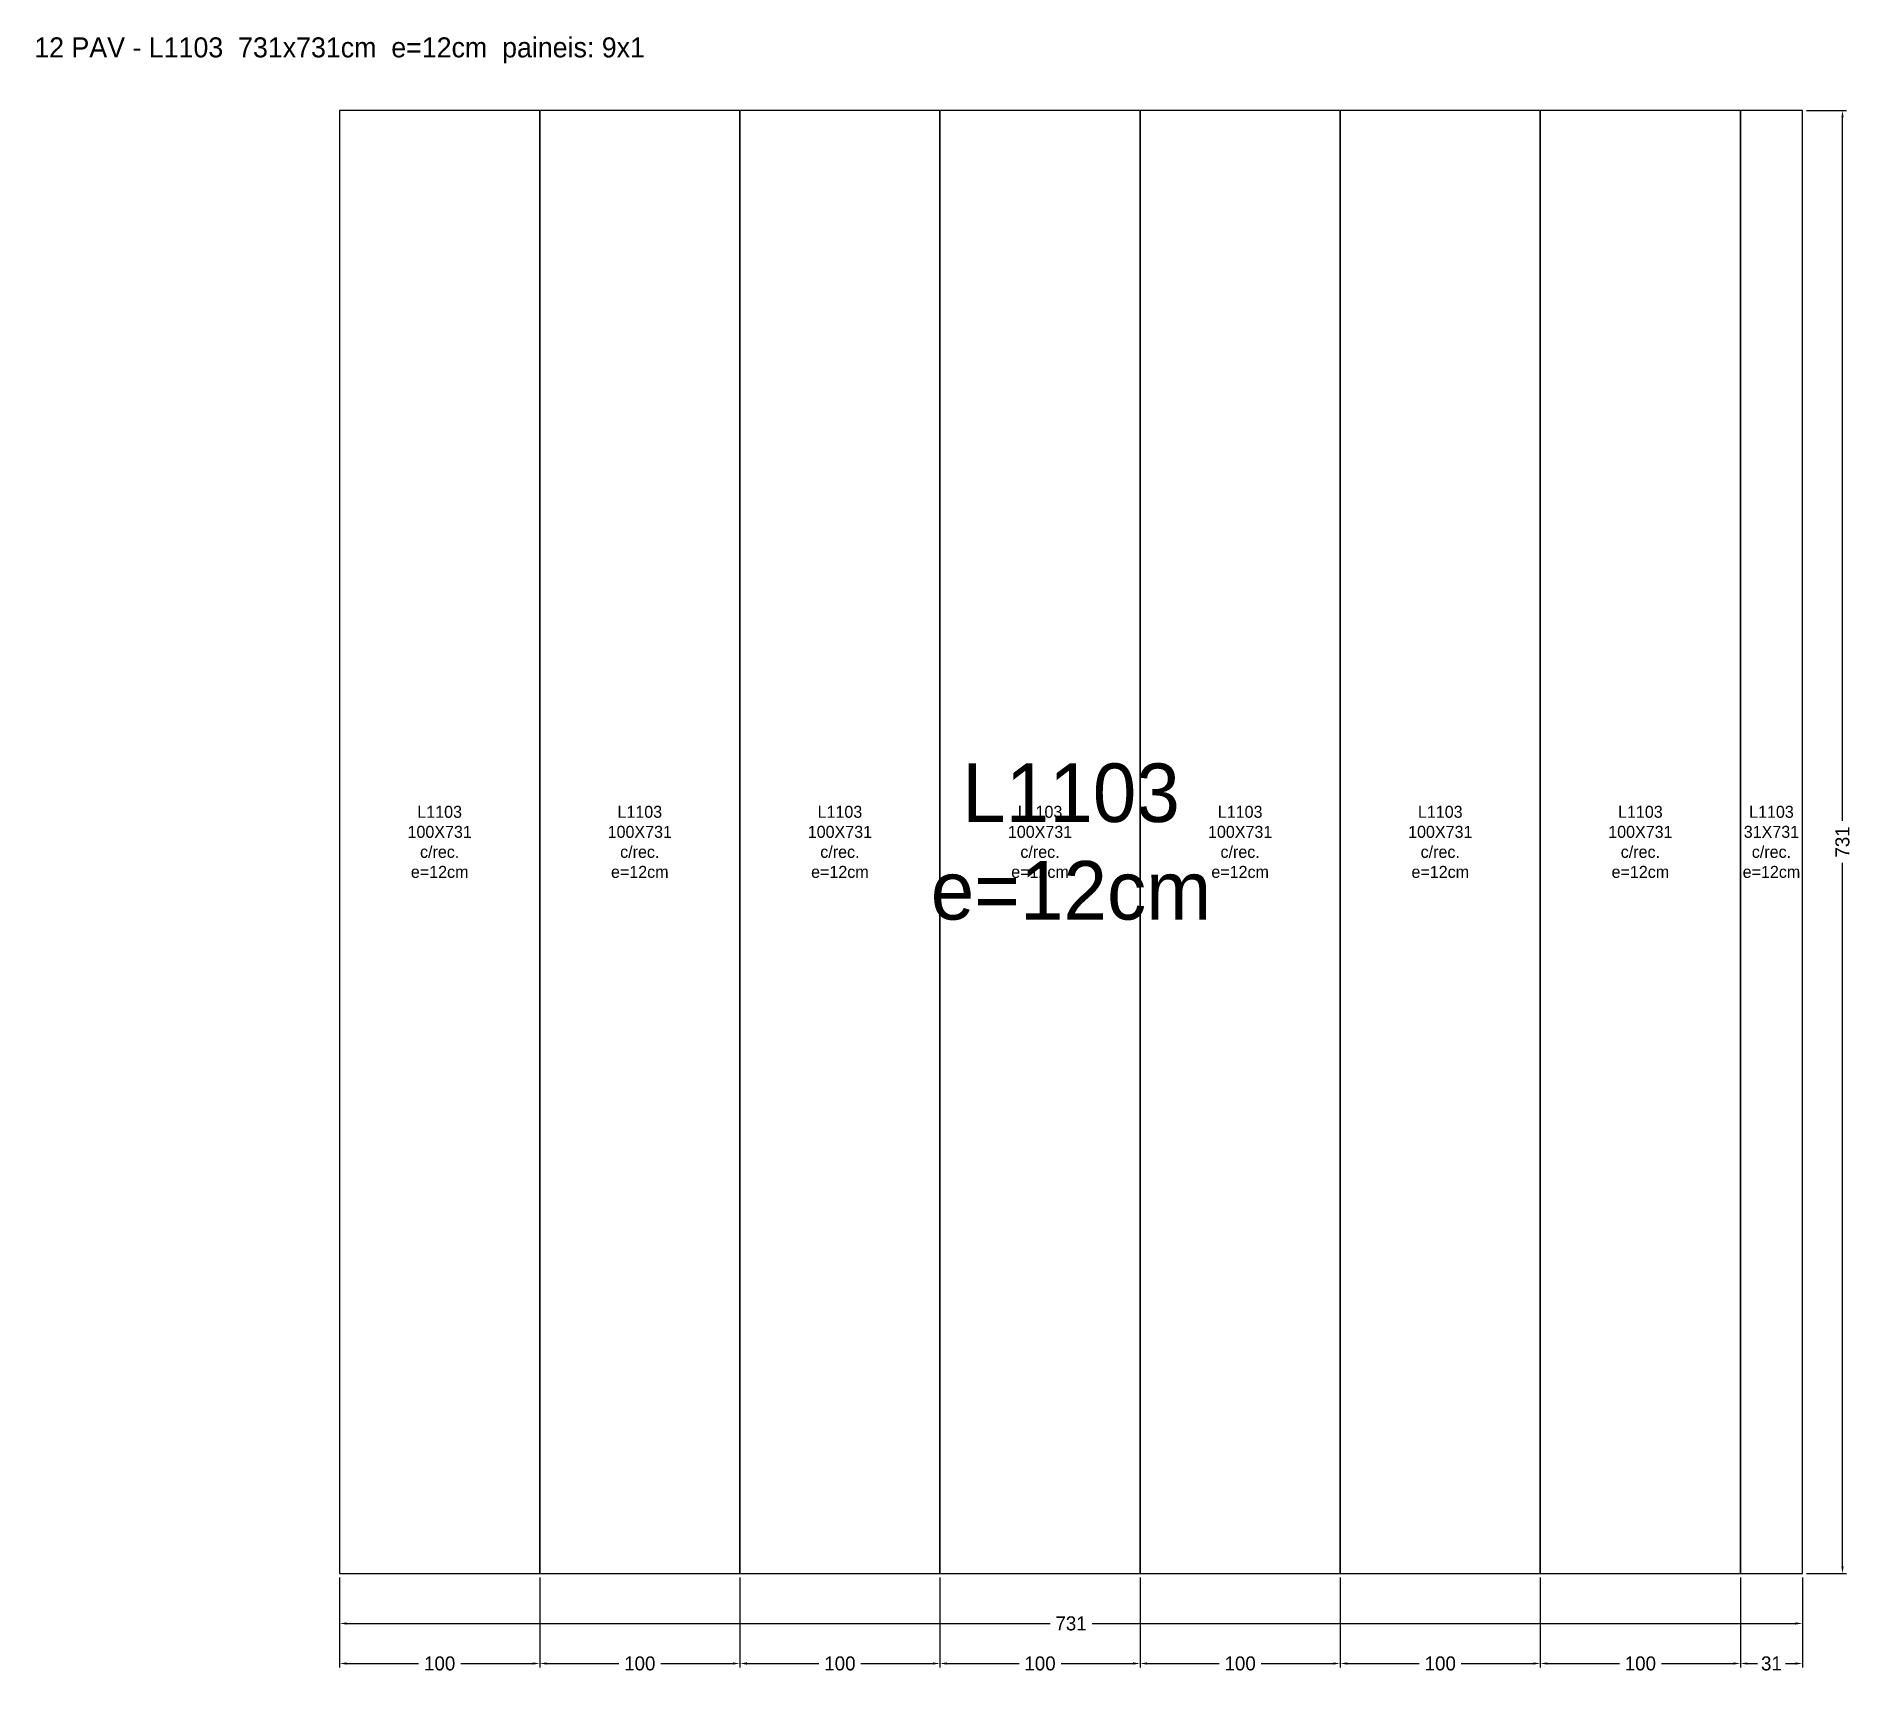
# Model space of a CAD drawing. Header units: metres. Extents: x -152 to 756, y -50 to 768.
import ezdxf

# ---------------------------------------------------------------- set-up
doc = ezdxf.new("R2010")
doc.units = ezdxf.units.M
for name, color, linetype in [('AUX00', 2, 'Continuous'), ('Contorno', 7, 'Continuous'), ('COTA', 3, 'Continuous'), ('NOMENCLATURA', 2, 'Continuous'), ('Paineis', 3, 'Continuous'), ('Texto Secao', 2, 'Continuous')]:
    doc.layers.add(name, color=color, linetype=linetype)
doc.dimstyles.new('COTA_LJ', dxfattribs={"dimtxt": 7, "dimasz": 3.5, "dimexe": 2, "dimexo": 2, "dimgap": 1.5, "dimtad": 1, "dimdec": 1, "dimcen": 2.5, "dimclrd": 3, "dimclre": 3, "dimclrt": 3, "dimazin": 3, "dimtfac": 1, "dimtmove": 0, "dimatfit": 3})

# ---------------------------------------------------------------- blocks, each defined once
blk = doc.blocks.new('_CLOSEDFILLED')
at = {"color": 0, "linetype": 'BYBLOCK'}
blk.add_solid([(-1, 0.16), (0, 0), (-1, -0.16)], dxfattribs=at)
blk = doc.blocks.new('*D1')
at = {"color": 3}
for p, q in [((0, -2), (0, -27)), ((731, -2), (731, -27)), ((3.5, -25), (355, -25)), ((376, -25), (727.5, -25))]:
    blk.add_line(p, q, dxfattribs=at)
at = {"layer": 'Defpoints'}
for p in [(0, 0), (731, 0), (0, -25)]:
    blk.add_point(p, dxfattribs=at)
at = {"layer": 'COTA', "color": 3, "xscale": 3.5, "yscale": 3.5, "rotation": 180}
blk.add_blockref('_CLOSEDFILLED', (0, -25), dxfattribs=at)
at = {"layer": 'COTA', "color": 3, "xscale": 3.5, "yscale": 3.5}
blk.add_blockref('_CLOSEDFILLED', (731, -25), dxfattribs=at)
at = {"layer": 'COTA', "color": 3, "insert": (365.5, -25), "char_height": 7, "attachment_point": 5}
blk.add_mtext('731', dxfattribs=at)
blk = doc.blocks.new('*D2')
at = {"color": 3}
for p, q in [((733, 731), (753, 731)), ((751, 376), (751, 727.5)), ((751, 3.5), (751, 355)), ((733, 0), (753, 0))]:
    blk.add_line(p, q, dxfattribs=at)
at = {"layer": 'Defpoints'}
for p in [(731, 731), (731, 0), (751, 0)]:
    blk.add_point(p, dxfattribs=at)
at = {"layer": 'COTA', "color": 3, "xscale": 3.5, "yscale": 3.5}
for p, rotation in [((751, 731), 90), ((751, 0), 270)]:
    blk.add_blockref('_CLOSEDFILLED', p, dxfattribs=dict(at, rotation=rotation))
at = {"layer": 'COTA', "color": 3, "insert": (751, 365.5), "char_height": 7, "attachment_point": 5, "rotation": 90}
blk.add_mtext('731', dxfattribs=at)
blk = doc.blocks.new('*D3')
at = {"color": 3}
for p, q in [((0, -2), (0, -47)), ((100, -2), (100, -47)), ((3.5, -45), (39.5, -45)), ((60.5, -45), (96.5, -45))]:
    blk.add_line(p, q, dxfattribs=at)
at = {"layer": 'Defpoints'}
for p in [(0, 0), (100, 0), (0, -45)]:
    blk.add_point(p, dxfattribs=at)
at = {"layer": 'COTA', "color": 3, "xscale": 3.5, "yscale": 3.5, "rotation": 180}
blk.add_blockref('_CLOSEDFILLED', (0, -45), dxfattribs=at)
at = {"layer": 'COTA', "color": 3, "xscale": 3.5, "yscale": 3.5}
blk.add_blockref('_CLOSEDFILLED', (100, -45), dxfattribs=at)
at = {"layer": 'COTA', "color": 3, "insert": (50, -45), "char_height": 7, "attachment_point": 5}
blk.add_mtext('100', dxfattribs=at)
blk = doc.blocks.new('*D4')
at = {"color": 3}
for p, q in [((100, -2), (100, -47)), ((200, -2), (200, -47)), ((103.5, -45), (139.5, -45)), ((160.5, -45), (196.5, -45))]:
    blk.add_line(p, q, dxfattribs=at)
at = {"layer": 'Defpoints'}
for p in [(100, 0), (200, 0), (100, -45)]:
    blk.add_point(p, dxfattribs=at)
at = {"layer": 'COTA', "color": 3, "xscale": 3.5, "yscale": 3.5, "rotation": 180}
blk.add_blockref('_CLOSEDFILLED', (100, -45), dxfattribs=at)
at = {"layer": 'COTA', "color": 3, "xscale": 3.5, "yscale": 3.5}
blk.add_blockref('_CLOSEDFILLED', (200, -45), dxfattribs=at)
at = {"layer": 'COTA', "color": 3, "insert": (150, -45), "char_height": 7, "attachment_point": 5}
blk.add_mtext('100', dxfattribs=at)
blk = doc.blocks.new('*D5')
at = {"color": 3}
for p, q in [((200, -2), (200, -47)), ((300, -2), (300, -47)), ((203.5, -45), (239.5, -45)), ((260.5, -45), (296.5, -45))]:
    blk.add_line(p, q, dxfattribs=at)
at = {"layer": 'Defpoints'}
for p in [(200, 0), (300, 0), (200, -45)]:
    blk.add_point(p, dxfattribs=at)
at = {"layer": 'COTA', "color": 3, "xscale": 3.5, "yscale": 3.5, "rotation": 180}
blk.add_blockref('_CLOSEDFILLED', (200, -45), dxfattribs=at)
at = {"layer": 'COTA', "color": 3, "xscale": 3.5, "yscale": 3.5}
blk.add_blockref('_CLOSEDFILLED', (300, -45), dxfattribs=at)
at = {"layer": 'COTA', "color": 3, "insert": (250, -45), "char_height": 7, "attachment_point": 5}
blk.add_mtext('100', dxfattribs=at)
blk = doc.blocks.new('*D6')
at = {"color": 3}
for p, q in [((300, -2), (300, -47)), ((400, -2), (400, -47)), ((303.5, -45), (339.5, -45)), ((360.5, -45), (396.5, -45))]:
    blk.add_line(p, q, dxfattribs=at)
at = {"layer": 'Defpoints'}
for p in [(300, 0), (400, 0), (300, -45)]:
    blk.add_point(p, dxfattribs=at)
at = {"layer": 'COTA', "color": 3, "xscale": 3.5, "yscale": 3.5, "rotation": 180}
blk.add_blockref('_CLOSEDFILLED', (300, -45), dxfattribs=at)
at = {"layer": 'COTA', "color": 3, "xscale": 3.5, "yscale": 3.5}
blk.add_blockref('_CLOSEDFILLED', (400, -45), dxfattribs=at)
at = {"layer": 'COTA', "color": 3, "insert": (350, -45), "char_height": 7, "attachment_point": 5}
blk.add_mtext('100', dxfattribs=at)
blk = doc.blocks.new('*D7')
at = {"color": 3}
for p, q in [((400, -2), (400, -47)), ((500, -2), (500, -47)), ((403.5, -45), (439.5, -45)), ((460.5, -45), (496.5, -45))]:
    blk.add_line(p, q, dxfattribs=at)
at = {"layer": 'Defpoints'}
for p in [(400, 0), (500, 0), (400, -45)]:
    blk.add_point(p, dxfattribs=at)
at = {"layer": 'COTA', "color": 3, "xscale": 3.5, "yscale": 3.5, "rotation": 180}
blk.add_blockref('_CLOSEDFILLED', (400, -45), dxfattribs=at)
at = {"layer": 'COTA', "color": 3, "xscale": 3.5, "yscale": 3.5}
blk.add_blockref('_CLOSEDFILLED', (500, -45), dxfattribs=at)
at = {"layer": 'COTA', "color": 3, "insert": (450, -45), "char_height": 7, "attachment_point": 5}
blk.add_mtext('100', dxfattribs=at)
blk = doc.blocks.new('*D8')
at = {"color": 3}
for p, q in [((500, -2), (500, -47)), ((600, -2), (600, -47)), ((503.5, -45), (539.5, -45)), ((560.5, -45), (596.5, -45))]:
    blk.add_line(p, q, dxfattribs=at)
at = {"layer": 'Defpoints'}
for p in [(500, 0), (600, 0), (500, -45)]:
    blk.add_point(p, dxfattribs=at)
at = {"layer": 'COTA', "color": 3, "xscale": 3.5, "yscale": 3.5, "rotation": 180}
blk.add_blockref('_CLOSEDFILLED', (500, -45), dxfattribs=at)
at = {"layer": 'COTA', "color": 3, "xscale": 3.5, "yscale": 3.5}
blk.add_blockref('_CLOSEDFILLED', (600, -45), dxfattribs=at)
at = {"layer": 'COTA', "color": 3, "insert": (550, -45), "char_height": 7, "attachment_point": 5}
blk.add_mtext('100', dxfattribs=at)
blk = doc.blocks.new('*D9')
at = {"color": 3}
for p, q in [((600, -2), (600, -47)), ((700, -2), (700, -47)), ((603.5, -45), (639.5, -45)), ((660.5, -45), (696.5, -45))]:
    blk.add_line(p, q, dxfattribs=at)
at = {"layer": 'Defpoints'}
for p in [(600, 0), (700, 0), (600, -45)]:
    blk.add_point(p, dxfattribs=at)
at = {"layer": 'COTA', "color": 3, "xscale": 3.5, "yscale": 3.5, "rotation": 180}
blk.add_blockref('_CLOSEDFILLED', (600, -45), dxfattribs=at)
at = {"layer": 'COTA', "color": 3, "xscale": 3.5, "yscale": 3.5}
blk.add_blockref('_CLOSEDFILLED', (700, -45), dxfattribs=at)
at = {"layer": 'COTA', "color": 3, "insert": (650, -45), "char_height": 7, "attachment_point": 5}
blk.add_mtext('100', dxfattribs=at)
blk = doc.blocks.new('*D10')
at = {"color": 3}
for p, q in [((700, -2), (700, -47)), ((731, -2), (731, -47)), ((703.5, -45), (708.5, -45)), ((722.5, -45), (727.5, -45))]:
    blk.add_line(p, q, dxfattribs=at)
at = {"layer": 'Defpoints'}
for p in [(700, 0), (731, 0), (700, -45)]:
    blk.add_point(p, dxfattribs=at)
at = {"layer": 'COTA', "color": 3, "xscale": 3.5, "yscale": 3.5, "rotation": 180}
blk.add_blockref('_CLOSEDFILLED', (700, -45), dxfattribs=at)
at = {"layer": 'COTA', "color": 3, "xscale": 3.5, "yscale": 3.5}
blk.add_blockref('_CLOSEDFILLED', (731, -45), dxfattribs=at)
at = {"layer": 'COTA', "color": 3, "insert": (715.5, -45), "char_height": 7, "attachment_point": 5}
blk.add_mtext('31', dxfattribs=at)

msp = doc.modelspace()

# ---------------------------------------------------------------- linework, layer by layer
at = {"layer": 'Contorno'}
msp.add_lwpolyline([(0, 0), (731, 0), (731, 731), (0, 731), (0, 0)], close=True, dxfattribs=at)
at = {"layer": 'Paineis'}
for points in [[(0, 0), (100, 0), (100, 731), (0, 731)], [(100, 0), (200, 0), (200, 731), (100, 731)], [(200, 0), (300, 0), (300, 731), (200, 731)], [(300, 0), (400, 0), (400, 731), (300, 731)], [(400, 0), (500, 0), (500, 731), (400, 731)], [(500, 0), (600, 0), (600, 731), (500, 731)], [(600, 0), (700, 0), (700, 731), (600, 731)], [(700, 0), (731, 0), (731, 731), (700, 731)]]:
    msp.add_lwpolyline(points, close=True, dxfattribs=at)

# ---------------------------------------------------------------- texts
at = {"layer": 'AUX00', "char_height": 6, "attachment_point": 5}
for s, insert, width in [('\\pxqc;L1103^J100X731^Jc/rec.^Je=12cm', (50, 365.5), 100), ('\\pxqc;L1103^J100X731^Jc/rec.^Je=12cm', (150, 365.5), 100), ('\\pxqc;L1103^J100X731^Jc/rec.^Je=12cm', (250, 365.5), 100), ('\\pxqc;L1103^J100X731^Jc/rec.^Je=12cm', (350, 365.5), 100), ('\\pxqc;L1103^J100X731^Jc/rec.^Je=12cm', (450, 365.5), 100), ('\\pxqc;L1103^J100X731^Jc/rec.^Je=12cm', (550, 365.5), 100), ('\\pxqc;L1103^J100X731^Jc/rec.^Je=12cm', (650, 365.5), 100), ('\\pxqc;L1103^J31X731^Jc/rec.^Je=12cm', (715.5, 365.5), 31)]:
    msp.add_mtext(s, dxfattribs=dict(at, insert=insert, width=width))
at = {"layer": 'NOMENCLATURA', "insert": (0, 761), "char_height": 10, "width": 751, "attachment_point": 5}
msp.add_mtext('12 PAV - L1103  731x731cm  e=12cm  paineis: 9x1', dxfattribs=at)
at = {"layer": 'Texto Secao', "insert": (365.5, 365.5), "char_height": 29.24, "width": 731, "attachment_point": 5}
msp.add_mtext('L1103\\Pe=12cm', dxfattribs=at)

# ---------------------------------------------------------------- dimensions: what is measured, and where the dimension line sits
at = {"layer": 'COTA'}
dim = msp.add_linear_dim(base=(751, 0), p1=(731, 0), p2=(731, 731), angle=90, dimstyle='COTA_LJ', dxfattribs=at)
dim.commit()
dim.dimension.update_dxf_attribs({"geometry": '*D2', "text_midpoint": (751, 365.5)})
for base, p1, p2, picture, middle in [((0, -25), (0, 0), (731, 0), '*D1', (365.5, -25)), ((0, -45), (0, 0), (100, 0), '*D3', (50, -45)), ((100, -45), (100, 0), (200, 0), '*D4', (150, -45)), ((200, -45), (200, 0), (300, 0), '*D5', (250, -45)), ((300, -45), (300, 0), (400, 0), '*D6', (350, -45)), ((400, -45), (400, 0), (500, 0), '*D7', (450, -45)), ((500, -45), (500, 0), (600, 0), '*D8', (550, -45)), ((600, -45), (600, 0), (700, 0), '*D9', (650, -45)), ((700, -45), (700, 0), (731, 0), '*D10', (715.5, -45))]:
    dim = msp.add_linear_dim(base=base, p1=p1, p2=p2, dimstyle='COTA_LJ', dxfattribs=at)
    dim.commit()
    dim.dimension.update_dxf_attribs({"geometry": picture, "text_midpoint": middle})

doc.saveas('drawing.dxf')
